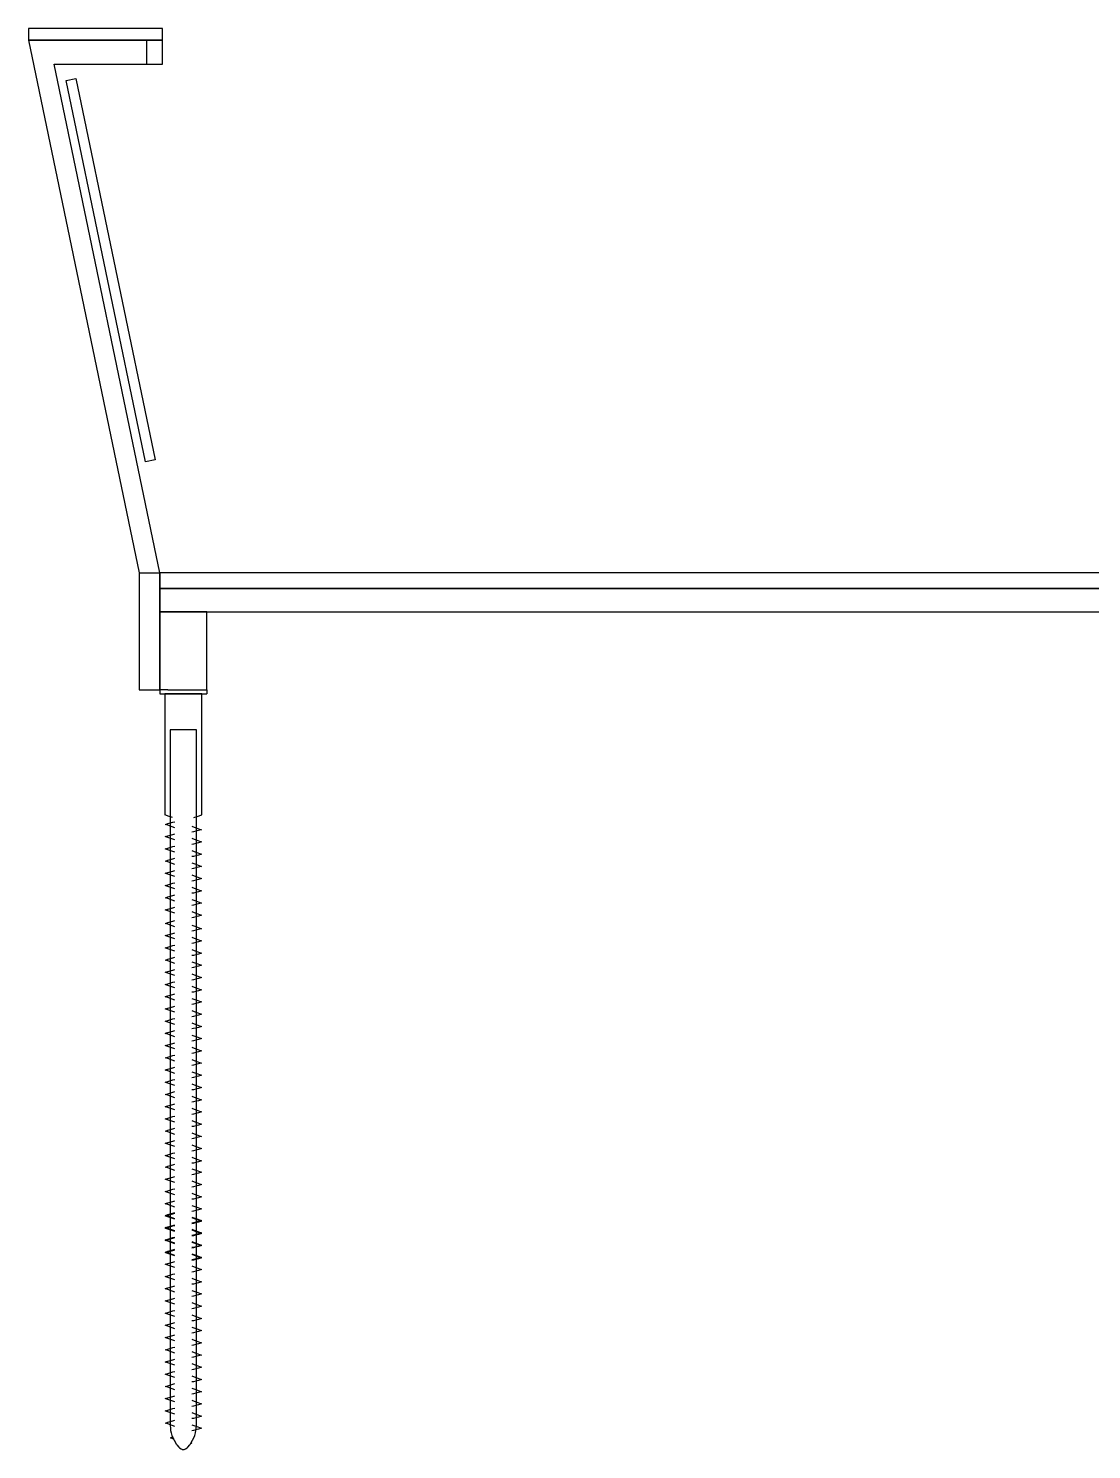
# Model space of a CAD drawing. Extents: x -195.6 to -173.8, y -15 to -11.3.
# Drawn here: x -195.623 to -192.896, y -14.943 to -11.3 of the extents above; entities that cross this region are included whole.
import ezdxf

# ---------------------------------------------------------------- set-up
doc = ezdxf.new("R2010")
doc.units = 0
doc.layers.add('SECTIONCUTEDGES', color=7, linetype='CONTINUOUS')

msp = doc.modelspace()

# ---------------------------------------------------------------- linework, layer by layer
at = {"layer": 'SECTIONCUTEDGES'}
for p, q in [((-195.2786, -11.3004), (-195.6227, -11.3004)), ((-195.6227, -11.3004), (-195.6227, -11.3304)), ((-195.2786, -11.3304), (-195.2786, -11.3004)), ((-195.6227, -11.3304), (-195.3387, -12.6961)), ((-195.3186, -11.3304), (-195.6227, -11.3304)), ((-195.6227, -11.3304), (-195.3387, -12.6961)), ((-195.3186, -11.3304), (-195.6227, -11.3304)), ((-195.6227, -11.3304), (-195.2786, -11.3304)), ((-195.2786, -11.3304), (-195.3186, -11.3304)), ((-195.3186, -11.3919), (-195.3186, -11.3304)), ((-195.2786, -11.3304), (-195.3186, -11.3304)), ((-195.3186, -11.3919), (-195.3186, -11.3304)), ((-195.2786, -11.3919), (-195.2786, -11.3304)), ((-195.2786, -11.3919), (-195.2786, -11.3304)), ((-195.2856, -12.6961), (-195.5569, -11.3919)), ((-195.5569, -11.3919), (-195.3186, -11.3919)), ((-195.2856, -12.6961), (-195.5569, -11.3919)), ((-195.5569, -11.3919), (-195.3186, -11.3919)), ((-195.3186, -11.3919), (-195.2786, -11.3919)), ((-195.3186, -11.3919), (-195.2786, -11.3919)), ((-195.5255, -11.4339), (-195.501, -11.4288)), ((-195.3223, -12.4111), (-195.5255, -11.4339)), ((-195.501, -11.4288), (-195.2978, -12.406)), ((-195.2978, -12.406), (-195.3223, -12.4111)), ((-195.3387, -12.6961), (-195.2856, -12.6961)), ((-195.3387, -12.6961), (-195.3387, -12.9961)), ((-195.3387, -12.6961), (-195.2856, -12.6961)), ((-195.2856, -12.9961), (-195.2856, -12.6961)), ((-195.2854, -12.6961), (-195.2854, -12.7361)), ((-174.0453, -12.6961), (-195.2854, -12.6961)), ((-195.2854, -12.7361), (-195.2854, -12.7961)), ((-174.0454, -12.7361), (-195.2854, -12.7361)), ((-195.2854, -12.7361), (-174.0453, -12.7361)), ((-195.2854, -12.7961), (-174.0454, -12.7961)), ((-195.2854, -12.7961), (-195.2854, -12.9961)), ((-195.1654, -12.7961), (-195.2854, -12.7961)), ((-195.1654, -12.9961), (-195.1654, -12.7961)), ((-195.3387, -12.9961), (-195.2856, -12.9961)), ((-195.2754, -12.9961), (-195.2854, -12.9961)), ((-195.2854, -12.9961), (-195.2854, -13.0061)), ((-195.2654, -12.9961), (-195.2754, -12.9961)), ((-195.2654, -12.9961), (-195.1854, -12.9961)), ((-195.1854, -12.9961), (-195.1654, -12.9961)), ((-195.1654, -12.9961), (-195.1654, -13.0061)), ((-195.2854, -13.0061), (-195.1654, -13.0061)), ((-195.2727, -13.0061), (-195.2727, -13.3162)), ((-195.2254, -13.0061), (-195.2727, -13.0061)), ((-195.1782, -13.0061), (-195.2254, -13.0061)), ((-195.1782, -13.3162), (-195.1782, -13.0061)), ((-195.2589, -13.0986), (-195.2589, -14.8816)), ((-195.1919, -13.0986), (-195.2589, -13.0986)), ((-195.1919, -14.8816), (-195.1919, -13.0986)), ((-195.2612, -13.3204), (-195.2727, -13.3162)), ((-195.2527, -13.3234), (-195.2612, -13.3204)), ((-195.1981, -13.3234), (-195.1896, -13.3204)), ((-195.1896, -13.3204), (-195.1782, -13.3162)), ((-195.2716, -13.3409), (-195.2686, -13.3399)), ((-195.2652, -13.3431), (-195.2716, -13.3409)), ((-195.2686, -13.3399), (-195.2652, -13.3389)), ((-195.2652, -13.3389), (-195.2526, -13.3352)), ((-195.2469, -13.3494), (-195.2652, -13.3431)), ((-195.2652, -13.3702), (-195.2526, -13.3665)), ((-195.2526, -13.3352), (-195.2469, -13.3338)), ((-195.2526, -13.3665), (-195.2469, -13.3651)), ((-195.2035, -13.3451), (-195.1931, -13.3492)), ((-195.1996, -13.3602), (-195.2035, -13.3608)), ((-195.1931, -13.3585), (-195.1996, -13.3602)), ((-195.1931, -13.3492), (-195.1789, -13.3544)), ((-195.1864, -13.3568), (-195.1931, -13.3585)), ((-195.1789, -13.3544), (-195.1864, -13.3568)), ((-195.2716, -13.3722), (-195.2686, -13.3712)), ((-195.2652, -13.3744), (-195.2716, -13.3722)), ((-195.2716, -13.4035), (-195.2686, -13.4025)), ((-195.2652, -13.4057), (-195.2716, -13.4035)), ((-195.2686, -13.3712), (-195.2652, -13.3702)), ((-195.2686, -13.4025), (-195.2652, -13.4015)), ((-195.2469, -13.3807), (-195.2652, -13.3744)), ((-195.2652, -13.4015), (-195.2526, -13.3978)), ((-195.2469, -13.4121), (-195.2652, -13.4057)), ((-195.2526, -13.3978), (-195.2469, -13.3964)), ((-195.2035, -13.3764), (-195.1931, -13.3805)), ((-195.1996, -13.3915), (-195.2035, -13.3921)), ((-195.1931, -13.3898), (-195.1996, -13.3915)), ((-195.1931, -13.3805), (-195.1789, -13.3857)), ((-195.1864, -13.3881), (-195.1931, -13.3898)), ((-195.1789, -13.3857), (-195.1864, -13.3881)), ((-195.2716, -13.4348), (-195.2686, -13.4338)), ((-195.2652, -13.4371), (-195.2716, -13.4348)), ((-195.2686, -13.4338), (-195.2652, -13.4329)), ((-195.2652, -13.4329), (-195.2526, -13.4291)), ((-195.2469, -13.4434), (-195.2652, -13.4371)), ((-195.2526, -13.4291), (-195.2469, -13.4277)), ((-195.2035, -13.4078), (-195.1931, -13.4118)), ((-195.1996, -13.4228), (-195.2035, -13.4234)), ((-195.2035, -13.4391), (-195.1931, -13.4431)), ((-195.1931, -13.4211), (-195.1996, -13.4228)), ((-195.1931, -13.4118), (-195.1789, -13.417)), ((-195.1864, -13.4194), (-195.1931, -13.4211)), ((-195.1789, -13.417), (-195.1864, -13.4194)), ((-195.2716, -13.4661), (-195.2686, -13.4651)), ((-195.2652, -13.4684), (-195.2716, -13.4661)), ((-195.2686, -13.4651), (-195.2652, -13.4642)), ((-195.2652, -13.4642), (-195.2526, -13.4604)), ((-195.2469, -13.4747), (-195.2652, -13.4684)), ((-195.2526, -13.4604), (-195.2469, -13.459)), ((-195.1996, -13.4541), (-195.2035, -13.4547)), ((-195.2035, -13.4704), (-195.1931, -13.4744)), ((-195.1931, -13.4525), (-195.1996, -13.4541)), ((-195.1931, -13.4431), (-195.1789, -13.4483)), ((-195.1864, -13.4507), (-195.1931, -13.4525)), ((-195.1931, -13.4744), (-195.1789, -13.4796)), ((-195.1789, -13.4483), (-195.1864, -13.4507)), ((-195.2716, -13.4974), (-195.2686, -13.4964)), ((-195.2652, -13.4997), (-195.2716, -13.4974)), ((-195.2686, -13.4964), (-195.2652, -13.4955)), ((-195.2652, -13.4955), (-195.2526, -13.4918)), ((-195.2469, -13.506), (-195.2652, -13.4997)), ((-195.2526, -13.4918), (-195.2469, -13.4903)), ((-195.1996, -13.4855), (-195.2035, -13.486)), ((-195.2035, -13.5017), (-195.1931, -13.5057)), ((-195.1931, -13.4838), (-195.1996, -13.4855)), ((-195.1931, -13.5151), (-195.1996, -13.5168)), ((-195.1864, -13.4821), (-195.1931, -13.4838)), ((-195.1931, -13.5057), (-195.1789, -13.5109)), ((-195.1864, -13.5134), (-195.1931, -13.5151)), ((-195.1789, -13.4796), (-195.1864, -13.4821)), ((-195.1789, -13.5109), (-195.1864, -13.5134)), ((-195.2716, -13.5288), (-195.2686, -13.5278)), ((-195.2652, -13.531), (-195.2716, -13.5288)), ((-195.2686, -13.5278), (-195.2652, -13.5268)), ((-195.2652, -13.5268), (-195.2526, -13.5231)), ((-195.2469, -13.5373), (-195.2652, -13.531)), ((-195.2526, -13.5231), (-195.2469, -13.5217)), ((-195.1996, -13.5168), (-195.2035, -13.5174)), ((-195.2035, -13.533), (-195.1931, -13.5371)), ((-195.1996, -13.5481), (-195.2035, -13.5487)), ((-195.1931, -13.5464), (-195.1996, -13.5481)), ((-195.1931, -13.5371), (-195.1789, -13.5423)), ((-195.1864, -13.5447), (-195.1931, -13.5464)), ((-195.1789, -13.5423), (-195.1864, -13.5447)), ((-195.2716, -13.5601), (-195.2686, -13.5591)), ((-195.2652, -13.5623), (-195.2716, -13.5601)), ((-195.2686, -13.5591), (-195.2652, -13.5581)), ((-195.2652, -13.5581), (-195.2526, -13.5544)), ((-195.2469, -13.5686), (-195.2652, -13.5623)), ((-195.2526, -13.5544), (-195.2469, -13.553)), ((-195.2526, -13.5889), (-195.2469, -13.5875)), ((-195.2035, -13.5643), (-195.1931, -13.5684)), ((-195.1996, -13.5794), (-195.2035, -13.58)), ((-195.1931, -13.5777), (-195.1996, -13.5794)), ((-195.1931, -13.5684), (-195.1789, -13.5736)), ((-195.1864, -13.576), (-195.1931, -13.5777)), ((-195.1789, -13.5736), (-195.1864, -13.576)), ((-195.2716, -13.5946), (-195.2686, -13.5936)), ((-195.2652, -13.5969), (-195.2716, -13.5946)), ((-195.2686, -13.5936), (-195.2652, -13.5927)), ((-195.2686, -13.6249), (-195.2652, -13.624)), ((-195.2652, -13.5927), (-195.2526, -13.5889)), ((-195.2469, -13.6032), (-195.2652, -13.5969)), ((-195.2652, -13.624), (-195.2526, -13.6202)), ((-195.2526, -13.6202), (-195.2469, -13.6188)), ((-195.2035, -13.5989), (-195.1931, -13.6029)), ((-195.1996, -13.6139), (-195.2035, -13.6145)), ((-195.1931, -13.6123), (-195.1996, -13.6139)), ((-195.1931, -13.6029), (-195.1789, -13.6081)), ((-195.1864, -13.6105), (-195.1931, -13.6123)), ((-195.1789, -13.6081), (-195.1864, -13.6105)), ((-195.2716, -13.6259), (-195.2686, -13.6249)), ((-195.2652, -13.6282), (-195.2716, -13.6259)), ((-195.2716, -13.6572), (-195.2686, -13.6562)), ((-195.2652, -13.6595), (-195.2716, -13.6572)), ((-195.2686, -13.6562), (-195.2652, -13.6553)), ((-195.2469, -13.6345), (-195.2652, -13.6282)), ((-195.2652, -13.6553), (-195.2526, -13.6516)), ((-195.2469, -13.6658), (-195.2652, -13.6595)), ((-195.2526, -13.6516), (-195.2469, -13.6501)), ((-195.2035, -13.6302), (-195.1931, -13.6342)), ((-195.1996, -13.6453), (-195.2035, -13.6458)), ((-195.1931, -13.6436), (-195.1996, -13.6453)), ((-195.1931, -13.6342), (-195.1789, -13.6394)), ((-195.1864, -13.6419), (-195.1931, -13.6436)), ((-195.1789, -13.6394), (-195.1864, -13.6419)), ((-195.2716, -13.6885), (-195.2686, -13.6876)), ((-195.2652, -13.6908), (-195.2716, -13.6885)), ((-195.2686, -13.6876), (-195.2652, -13.6866)), ((-195.2652, -13.6866), (-195.2526, -13.6829)), ((-195.2469, -13.6971), (-195.2652, -13.6908)), ((-195.2526, -13.6829), (-195.2469, -13.6815)), ((-195.2035, -13.6615), (-195.1931, -13.6655)), ((-195.1996, -13.6766), (-195.2035, -13.6772)), ((-195.2035, -13.6928), (-195.1931, -13.6969)), ((-195.1931, -13.6749), (-195.1996, -13.6766)), ((-195.1931, -13.6655), (-195.1789, -13.6707)), ((-195.1864, -13.6732), (-195.1931, -13.6749)), ((-195.1931, -13.6969), (-195.1789, -13.702)), ((-195.1789, -13.6707), (-195.1864, -13.6732)), ((-195.2716, -13.7199), (-195.2686, -13.7189)), ((-195.2716, -13.7199), (-195.2686, -13.7189)), ((-195.2652, -13.7221), (-195.2716, -13.7199)), ((-195.2652, -13.7221), (-195.2716, -13.7199)), ((-195.2686, -13.7189), (-195.2652, -13.7179)), ((-195.2686, -13.7189), (-195.2652, -13.7179)), ((-195.2652, -13.7179), (-195.2526, -13.7142)), ((-195.2652, -13.7179), (-195.2526, -13.7142)), ((-195.2469, -13.7284), (-195.2652, -13.7221)), ((-195.2469, -13.7284), (-195.2652, -13.7221)), ((-195.2526, -13.7142), (-195.2469, -13.7128)), ((-195.2526, -13.7142), (-195.2469, -13.7128)), ((-195.1996, -13.7079), (-195.2035, -13.7085)), ((-195.2035, -13.7241), (-195.1931, -13.7282)), ((-195.2035, -13.7241), (-195.1931, -13.7282)), ((-195.1931, -13.7062), (-195.1996, -13.7079)), ((-195.1864, -13.7045), (-195.1931, -13.7062)), ((-195.1931, -13.7282), (-195.1789, -13.7334)), ((-195.1931, -13.7282), (-195.1789, -13.7334)), ((-195.1789, -13.702), (-195.1864, -13.7045)), ((-195.1789, -13.7334), (-195.1864, -13.7358)), ((-195.1789, -13.7334), (-195.1864, -13.7358)), ((-195.2716, -13.7512), (-195.2686, -13.7502)), ((-195.2716, -13.7512), (-195.2686, -13.7502)), ((-195.2652, -13.7534), (-195.2716, -13.7512)), ((-195.2652, -13.7534), (-195.2716, -13.7512)), ((-195.2686, -13.7502), (-195.2652, -13.7492)), ((-195.2686, -13.7502), (-195.2652, -13.7492)), ((-195.2652, -13.7492), (-195.2526, -13.7455)), ((-195.2652, -13.7492), (-195.2526, -13.7455)), ((-195.2469, -13.7597), (-195.2652, -13.7534)), ((-195.2469, -13.7597), (-195.2652, -13.7534)), ((-195.2526, -13.7455), (-195.2469, -13.7441)), ((-195.2526, -13.7455), (-195.2469, -13.7441)), ((-195.1996, -13.7392), (-195.2035, -13.7398)), ((-195.1996, -13.7392), (-195.2035, -13.7398)), ((-195.2035, -13.7554), (-195.1931, -13.7595)), ((-195.2035, -13.7554), (-195.1931, -13.7595)), ((-195.1996, -13.7705), (-195.2035, -13.7711)), ((-195.1996, -13.7705), (-195.2035, -13.7711)), ((-195.1931, -13.7375), (-195.1996, -13.7392)), ((-195.1931, -13.7375), (-195.1996, -13.7392)), ((-195.1931, -13.7688), (-195.1996, -13.7705)), ((-195.1931, -13.7688), (-195.1996, -13.7705)), ((-195.1864, -13.7358), (-195.1931, -13.7375)), ((-195.1864, -13.7358), (-195.1931, -13.7375)), ((-195.1931, -13.7595), (-195.1789, -13.7647)), ((-195.1931, -13.7595), (-195.1789, -13.7647)), ((-195.1864, -13.7671), (-195.1931, -13.7688)), ((-195.1864, -13.7671), (-195.1931, -13.7688)), ((-195.1789, -13.7647), (-195.1864, -13.7671)), ((-195.1789, -13.7647), (-195.1864, -13.7671)), ((-195.2716, -13.7825), (-195.2686, -13.7815)), ((-195.2716, -13.7825), (-195.2686, -13.7815)), ((-195.2652, -13.7847), (-195.2716, -13.7825)), ((-195.2652, -13.7847), (-195.2716, -13.7825)), ((-195.2686, -13.7815), (-195.2652, -13.7805)), ((-195.2686, -13.7815), (-195.2652, -13.7805)), ((-195.2652, -13.7805), (-195.2526, -13.7768)), ((-195.2652, -13.7805), (-195.2526, -13.7768)), ((-195.2469, -13.7911), (-195.2652, -13.7847)), ((-195.2469, -13.7911), (-195.2652, -13.7847)), ((-195.2526, -13.7768), (-195.2469, -13.7754)), ((-195.2526, -13.7768), (-195.2469, -13.7754)), ((-195.2526, -13.8081), (-195.2469, -13.8067)), ((-195.2526, -13.8081), (-195.2469, -13.8067)), ((-195.2035, -13.7868), (-195.1931, -13.7908)), ((-195.2035, -13.7868), (-195.1931, -13.7908)), ((-195.1996, -13.8018), (-195.2035, -13.8024)), ((-195.1996, -13.8018), (-195.2035, -13.8024)), ((-195.1931, -13.8001), (-195.1996, -13.8018)), ((-195.1931, -13.8001), (-195.1996, -13.8018)), ((-195.1931, -13.7908), (-195.1789, -13.796)), ((-195.1931, -13.7908), (-195.1789, -13.796)), ((-195.1864, -13.7984), (-195.1931, -13.8001)), ((-195.1864, -13.7984), (-195.1931, -13.8001)), ((-195.1789, -13.796), (-195.1864, -13.7984)), ((-195.1789, -13.796), (-195.1864, -13.7984)), ((-195.2716, -13.8138), (-195.2686, -13.8128)), ((-195.2716, -13.8138), (-195.2686, -13.8128)), ((-195.2652, -13.816), (-195.2716, -13.8138)), ((-195.2652, -13.816), (-195.2716, -13.8138)), ((-195.2686, -13.8128), (-195.2652, -13.8119)), ((-195.2686, -13.8128), (-195.2652, -13.8119)), ((-195.2686, -13.8441), (-195.2652, -13.8432)), ((-195.2652, -13.8119), (-195.2526, -13.8081)), ((-195.2652, -13.8119), (-195.2526, -13.8081)), ((-195.2469, -13.8224), (-195.2652, -13.816)), ((-195.2469, -13.8224), (-195.2652, -13.816)), ((-195.2652, -13.8432), (-195.2526, -13.8394)), ((-195.2526, -13.8394), (-195.2469, -13.838)), ((-195.2035, -13.8181), (-195.1931, -13.8221)), ((-195.2035, -13.8181), (-195.1931, -13.8221)), ((-195.1996, -13.8331), (-195.2035, -13.8337)), ((-195.1996, -13.8331), (-195.2035, -13.8337)), ((-195.1931, -13.8314), (-195.1996, -13.8331)), ((-195.1931, -13.8314), (-195.1996, -13.8331)), ((-195.1931, -13.8221), (-195.1789, -13.8273)), ((-195.1931, -13.8221), (-195.1789, -13.8273)), ((-195.1864, -13.8297), (-195.1931, -13.8314)), ((-195.1864, -13.8297), (-195.1931, -13.8314)), ((-195.1789, -13.8273), (-195.1864, -13.8297)), ((-195.1789, -13.8273), (-195.1864, -13.8297)), ((-195.2716, -13.8451), (-195.2686, -13.8441)), ((-195.2652, -13.8474), (-195.2716, -13.8451)), ((-195.2716, -13.8764), (-195.2686, -13.8754)), ((-195.2652, -13.8787), (-195.2716, -13.8764)), ((-195.2686, -13.8754), (-195.2652, -13.8745)), ((-195.2469, -13.8537), (-195.2652, -13.8474)), ((-195.2652, -13.8745), (-195.2526, -13.8707)), ((-195.2469, -13.885), (-195.2652, -13.8787)), ((-195.2526, -13.8707), (-195.2469, -13.8693)), ((-195.2035, -13.8494), (-195.1931, -13.8534)), ((-195.1996, -13.8644), (-195.2035, -13.865)), ((-195.1931, -13.8628), (-195.1996, -13.8644)), ((-195.1931, -13.8534), (-195.1789, -13.8586)), ((-195.1864, -13.8611), (-195.1931, -13.8628)), ((-195.1789, -13.8586), (-195.1864, -13.8611)), ((-195.2716, -13.9077), (-195.2686, -13.9067)), ((-195.2652, -13.91), (-195.2716, -13.9077)), ((-195.2686, -13.9067), (-195.2652, -13.9058)), ((-195.2652, -13.9058), (-195.2526, -13.9021)), ((-195.2469, -13.9163), (-195.2652, -13.91)), ((-195.2526, -13.9021), (-195.2469, -13.9006)), ((-195.2035, -13.8807), (-195.1931, -13.8847)), ((-195.1996, -13.8958), (-195.2035, -13.8964)), ((-195.2035, -13.912), (-195.1931, -13.9161)), ((-195.1931, -13.8941), (-195.1996, -13.8958)), ((-195.1931, -13.8847), (-195.1789, -13.8899)), ((-195.1864, -13.8924), (-195.1931, -13.8941)), ((-195.1931, -13.9161), (-195.1789, -13.9212)), ((-195.1789, -13.8899), (-195.1864, -13.8924)), ((-195.2716, -13.9391), (-195.2686, -13.9381)), ((-195.2652, -13.9413), (-195.2716, -13.9391)), ((-195.2686, -13.9381), (-195.2652, -13.9371)), ((-195.2652, -13.9371), (-195.2526, -13.9334)), ((-195.2469, -13.9476), (-195.2652, -13.9413)), ((-195.2526, -13.9334), (-195.2469, -13.932)), ((-195.1996, -13.9271), (-195.2035, -13.9277)), ((-195.2035, -13.9433), (-195.1931, -13.9474)), ((-195.1931, -13.9254), (-195.1996, -13.9271)), ((-195.1864, -13.9237), (-195.1931, -13.9254)), ((-195.1931, -13.9474), (-195.1789, -13.9526)), ((-195.1789, -13.9212), (-195.1864, -13.9237)), ((-195.1789, -13.9526), (-195.1864, -13.955)), ((-195.2716, -13.9704), (-195.2686, -13.9694)), ((-195.2652, -13.9727), (-195.2716, -13.9704)), ((-195.2686, -13.9694), (-195.2652, -13.9685)), ((-195.2652, -13.9685), (-195.2526, -13.9647)), ((-195.2469, -13.979), (-195.2652, -13.9727)), ((-195.2526, -13.9647), (-195.2469, -13.9633)), ((-195.1996, -13.9584), (-195.2035, -13.959)), ((-195.2035, -13.9747), (-195.1931, -13.9787)), ((-195.1931, -13.9567), (-195.1996, -13.9584)), ((-195.1931, -13.9881), (-195.1996, -13.9897)), ((-195.1864, -13.955), (-195.1931, -13.9567)), ((-195.1931, -13.9787), (-195.1789, -13.9839)), ((-195.1864, -13.9864), (-195.1931, -13.9881)), ((-195.1789, -13.9839), (-195.1864, -13.9864)), ((-195.2716, -14.0017), (-195.2686, -14.0007)), ((-195.2652, -14.004), (-195.2716, -14.0017)), ((-195.2686, -14.0007), (-195.2652, -13.9998)), ((-195.2652, -13.9998), (-195.2526, -13.996)), ((-195.2469, -14.0103), (-195.2652, -14.004)), ((-195.2526, -13.996), (-195.2469, -13.9946)), ((-195.1996, -13.9897), (-195.2035, -13.9903)), ((-195.2035, -14.006), (-195.1931, -14.01)), ((-195.1996, -14.0211), (-195.2035, -14.0216)), ((-195.1931, -14.0194), (-195.1996, -14.0211)), ((-195.1931, -14.01), (-195.1789, -14.0152)), ((-195.1864, -14.0177), (-195.1931, -14.0194)), ((-195.1789, -14.0152), (-195.1864, -14.0177)), ((-195.2716, -14.033), (-195.2686, -14.032)), ((-195.2652, -14.0353), (-195.2716, -14.033)), ((-195.2686, -14.032), (-195.2652, -14.0311)), ((-195.2652, -14.0311), (-195.2526, -14.0274)), ((-195.2469, -14.0416), (-195.2652, -14.0353)), ((-195.2652, -14.0624), (-195.2526, -14.0587)), ((-195.2526, -14.0274), (-195.2469, -14.0259)), ((-195.2526, -14.0587), (-195.2469, -14.0573)), ((-195.2035, -14.0373), (-195.1931, -14.0414)), ((-195.1996, -14.0524), (-195.2035, -14.053)), ((-195.1931, -14.0507), (-195.1996, -14.0524)), ((-195.1931, -14.0414), (-195.1789, -14.0465)), ((-195.1864, -14.049), (-195.1931, -14.0507)), ((-195.1789, -14.0465), (-195.1864, -14.049)), ((-195.2716, -14.0644), (-195.2686, -14.0634)), ((-195.2652, -14.0666), (-195.2716, -14.0644)), ((-195.2716, -14.0957), (-195.2686, -14.0947)), ((-195.2652, -14.0979), (-195.2716, -14.0957)), ((-195.2686, -14.0634), (-195.2652, -14.0624)), ((-195.2686, -14.0947), (-195.2652, -14.0937)), ((-195.2469, -14.0729), (-195.2652, -14.0666)), ((-195.2652, -14.0937), (-195.2526, -14.09)), ((-195.2469, -14.1042), (-195.2652, -14.0979)), ((-195.2526, -14.09), (-195.2469, -14.0886)), ((-195.2035, -14.0686), (-195.1931, -14.0727)), ((-195.1996, -14.0837), (-195.2035, -14.0843)), ((-195.1931, -14.082), (-195.1996, -14.0837)), ((-195.1931, -14.0727), (-195.1789, -14.0779)), ((-195.1864, -14.0803), (-195.1931, -14.082)), ((-195.1789, -14.0779), (-195.1864, -14.0803)), ((-195.2716, -14.127), (-195.2686, -14.126)), ((-195.2652, -14.1292), (-195.2716, -14.127)), ((-195.2686, -14.126), (-195.2652, -14.125)), ((-195.2652, -14.125), (-195.2526, -14.1213)), ((-195.2469, -14.1355), (-195.2652, -14.1292)), ((-195.2526, -14.1213), (-195.2469, -14.1199)), ((-195.2035, -14.0999), (-195.1931, -14.104)), ((-195.1996, -14.115), (-195.2035, -14.1156)), ((-195.2035, -14.1312), (-195.1931, -14.1353)), ((-195.1931, -14.1133), (-195.1996, -14.115)), ((-195.1931, -14.104), (-195.1789, -14.1092)), ((-195.1864, -14.1116), (-195.1931, -14.1133)), ((-195.1789, -14.1092), (-195.1864, -14.1116)), ((-195.2716, -14.1583), (-195.2686, -14.1573)), ((-195.2652, -14.1605), (-195.2716, -14.1583)), ((-195.2686, -14.1573), (-195.2652, -14.1563)), ((-195.2652, -14.1563), (-195.2526, -14.1526)), ((-195.2469, -14.1669), (-195.2652, -14.1605)), ((-195.2526, -14.1526), (-195.2469, -14.1512)), ((-195.1996, -14.1463), (-195.2035, -14.1469)), ((-195.2035, -14.1626), (-195.1931, -14.1666)), ((-195.1931, -14.1446), (-195.1996, -14.1463)), ((-195.1931, -14.1353), (-195.1789, -14.1405)), ((-195.1864, -14.1429), (-195.1931, -14.1446)), ((-195.1931, -14.1666), (-195.1789, -14.1718)), ((-195.1789, -14.1405), (-195.1864, -14.1429)), ((-195.2716, -14.1896), (-195.2686, -14.1886)), ((-195.2652, -14.1919), (-195.2716, -14.1896)), ((-195.2686, -14.1886), (-195.2652, -14.1877)), ((-195.2652, -14.1877), (-195.2526, -14.1839)), ((-195.2469, -14.1982), (-195.2652, -14.1919)), ((-195.2526, -14.1839), (-195.2469, -14.1825)), ((-195.1996, -14.1776), (-195.2035, -14.1782)), ((-195.2035, -14.1939), (-195.1931, -14.1979)), ((-195.1931, -14.1759), (-195.1996, -14.1776)), ((-195.1931, -14.2073), (-195.1996, -14.2089)), ((-195.1864, -14.1742), (-195.1931, -14.1759)), ((-195.1931, -14.1979), (-195.1789, -14.2031)), ((-195.1864, -14.2055), (-195.1931, -14.2073)), ((-195.1789, -14.1718), (-195.1864, -14.1742)), ((-195.1789, -14.2031), (-195.1864, -14.2055)), ((-195.2716, -14.2192), (-195.2686, -14.2182)), ((-195.2652, -14.2214), (-195.2716, -14.2192)), ((-195.2686, -14.2182), (-195.2652, -14.2172)), ((-195.2652, -14.2172), (-195.2526, -14.2135)), ((-195.2469, -14.2277), (-195.2652, -14.2214)), ((-195.2526, -14.2135), (-195.2469, -14.2121)), ((-195.2526, -14.2448), (-195.2469, -14.2434)), ((-195.1996, -14.2089), (-195.2035, -14.2095)), ((-195.2035, -14.2235), (-195.1931, -14.2275)), ((-195.1996, -14.2385), (-195.2035, -14.2391)), ((-195.1931, -14.2368), (-195.1996, -14.2385)), ((-195.1931, -14.2275), (-195.1789, -14.2327)), ((-195.1864, -14.2351), (-195.1931, -14.2368)), ((-195.1789, -14.2327), (-195.1864, -14.2351)), ((-195.2716, -14.2505), (-195.2686, -14.2495)), ((-195.2652, -14.2527), (-195.2716, -14.2505)), ((-195.2686, -14.2495), (-195.2652, -14.2486)), ((-195.2686, -14.2808), (-195.2652, -14.2799)), ((-195.2652, -14.2486), (-195.2526, -14.2448)), ((-195.2469, -14.2591), (-195.2652, -14.2527)), ((-195.2652, -14.2799), (-195.2526, -14.2761)), ((-195.2526, -14.2761), (-195.2469, -14.2747)), ((-195.2035, -14.2548), (-195.1931, -14.2588)), ((-195.1996, -14.2698), (-195.2035, -14.2704)), ((-195.1931, -14.2681), (-195.1996, -14.2698)), ((-195.1931, -14.2588), (-195.1789, -14.264)), ((-195.1864, -14.2664), (-195.1931, -14.2681)), ((-195.1789, -14.264), (-195.1864, -14.2664)), ((-195.2716, -14.2818), (-195.2686, -14.2808)), ((-195.2652, -14.2841), (-195.2716, -14.2818)), ((-195.2716, -14.3131), (-195.2686, -14.3121)), ((-195.2652, -14.3154), (-195.2716, -14.3131)), ((-195.2686, -14.3121), (-195.2652, -14.3112)), ((-195.2469, -14.2904), (-195.2652, -14.2841)), ((-195.2652, -14.3112), (-195.2526, -14.3074)), ((-195.2469, -14.3217), (-195.2652, -14.3154)), ((-195.2526, -14.3074), (-195.2469, -14.306)), ((-195.2035, -14.2861), (-195.1931, -14.2901)), ((-195.1996, -14.3011), (-195.2035, -14.3017)), ((-195.1931, -14.2995), (-195.1996, -14.3011)), ((-195.1931, -14.2901), (-195.1789, -14.2953)), ((-195.1864, -14.2978), (-195.1931, -14.2995)), ((-195.1789, -14.2953), (-195.1864, -14.2978)), ((-195.2716, -14.3431), (-195.2686, -14.3421)), ((-195.2652, -14.3454), (-195.2716, -14.3431)), ((-195.2716, -14.3444), (-195.2686, -14.3434)), ((-195.2652, -14.3467), (-195.2716, -14.3444)), ((-195.2686, -14.3421), (-195.2652, -14.3412)), ((-195.2686, -14.3434), (-195.2652, -14.3425)), ((-195.2652, -14.3412), (-195.2526, -14.3374)), ((-195.2652, -14.3425), (-195.2526, -14.3388)), ((-195.2469, -14.3517), (-195.2652, -14.3454)), ((-195.2469, -14.353), (-195.2652, -14.3467)), ((-195.2526, -14.3374), (-195.2469, -14.336)), ((-195.2526, -14.3388), (-195.2469, -14.3373)), ((-195.2035, -14.3174), (-195.1931, -14.3214)), ((-195.1996, -14.3325), (-195.2035, -14.333)), ((-195.2035, -14.3474), (-195.1931, -14.3514)), ((-195.2035, -14.3487), (-195.1931, -14.3528)), ((-195.1931, -14.3308), (-195.1996, -14.3325)), ((-195.1931, -14.3214), (-195.1789, -14.3266)), ((-195.1864, -14.3291), (-195.1931, -14.3308)), ((-195.1931, -14.3514), (-195.1789, -14.3566)), ((-195.1931, -14.3528), (-195.1789, -14.3579)), ((-195.1789, -14.3266), (-195.1864, -14.3291)), ((-195.2716, -14.3744), (-195.2686, -14.3734)), ((-195.2652, -14.3767), (-195.2716, -14.3744)), ((-195.2716, -14.3758), (-195.2686, -14.3748)), ((-195.2652, -14.378), (-195.2716, -14.3758)), ((-195.2686, -14.3734), (-195.2652, -14.3725)), ((-195.2686, -14.3748), (-195.2652, -14.3738)), ((-195.2652, -14.3725), (-195.2526, -14.3688)), ((-195.2652, -14.3738), (-195.2526, -14.3701)), ((-195.2469, -14.383), (-195.2652, -14.3767)), ((-195.2469, -14.3843), (-195.2652, -14.378)), ((-195.2526, -14.3688), (-195.2469, -14.3673)), ((-195.2526, -14.3701), (-195.2469, -14.3687)), ((-195.1996, -14.3625), (-195.2035, -14.363)), ((-195.1996, -14.3638), (-195.2035, -14.3644)), ((-195.2035, -14.3787), (-195.1931, -14.3827)), ((-195.2035, -14.38), (-195.1931, -14.3841)), ((-195.1931, -14.3608), (-195.1996, -14.3625)), ((-195.1931, -14.3621), (-195.1996, -14.3638)), ((-195.1864, -14.3591), (-195.1931, -14.3608)), ((-195.1864, -14.3604), (-195.1931, -14.3621)), ((-195.1931, -14.3827), (-195.1789, -14.3879)), ((-195.1931, -14.3841), (-195.1789, -14.3893)), ((-195.1789, -14.3566), (-195.1864, -14.3591)), ((-195.1789, -14.3579), (-195.1864, -14.3604)), ((-195.1789, -14.3879), (-195.1864, -14.3904)), ((-195.1789, -14.3893), (-195.1864, -14.3917)), ((-195.2716, -14.4057), (-195.2686, -14.4048)), ((-195.2652, -14.408), (-195.2716, -14.4057)), ((-195.2716, -14.4071), (-195.2686, -14.4061)), ((-195.2652, -14.4093), (-195.2716, -14.4071)), ((-195.2686, -14.4048), (-195.2652, -14.4038)), ((-195.2686, -14.4061), (-195.2652, -14.4051)), ((-195.2652, -14.4038), (-195.2526, -14.4001)), ((-195.2652, -14.4051), (-195.2526, -14.4014)), ((-195.2469, -14.4143), (-195.2652, -14.408)), ((-195.2469, -14.4156), (-195.2652, -14.4093)), ((-195.2526, -14.4001), (-195.2469, -14.3987)), ((-195.2526, -14.4014), (-195.2469, -14.4)), ((-195.1996, -14.3938), (-195.2035, -14.3944)), ((-195.1996, -14.3951), (-195.2035, -14.3957)), ((-195.2035, -14.41), (-195.1931, -14.4141)), ((-195.2035, -14.4113), (-195.1931, -14.4154)), ((-195.1996, -14.4251), (-195.2035, -14.4257)), ((-195.1931, -14.3921), (-195.1996, -14.3938)), ((-195.1931, -14.3934), (-195.1996, -14.3951)), ((-195.1931, -14.4234), (-195.1996, -14.4251)), ((-195.1931, -14.4247), (-195.1996, -14.4264)), ((-195.1864, -14.3904), (-195.1931, -14.3921)), ((-195.1864, -14.3917), (-195.1931, -14.3934)), ((-195.1931, -14.4141), (-195.1789, -14.4193)), ((-195.1931, -14.4154), (-195.1789, -14.4206)), ((-195.1864, -14.4217), (-195.1931, -14.4234)), ((-195.1864, -14.423), (-195.1931, -14.4247)), ((-195.1789, -14.4193), (-195.1864, -14.4217)), ((-195.1789, -14.4206), (-195.1864, -14.423)), ((-195.2716, -14.4371), (-195.2686, -14.4361)), ((-195.2652, -14.4393), (-195.2716, -14.4371)), ((-195.2716, -14.4384), (-195.2686, -14.4374)), ((-195.2652, -14.4406), (-195.2716, -14.4384)), ((-195.2686, -14.4361), (-195.2652, -14.4351)), ((-195.2686, -14.4374), (-195.2652, -14.4364)), ((-195.2652, -14.4351), (-195.2526, -14.4314)), ((-195.2652, -14.4364), (-195.2526, -14.4327)), ((-195.2469, -14.4456), (-195.2652, -14.4393)), ((-195.2469, -14.4469), (-195.2652, -14.4406)), ((-195.2652, -14.4664), (-195.2526, -14.4627)), ((-195.2526, -14.4314), (-195.2469, -14.43)), ((-195.2526, -14.4327), (-195.2469, -14.4313)), ((-195.2526, -14.4627), (-195.2469, -14.4613)), ((-195.1996, -14.4264), (-195.2035, -14.427)), ((-195.2035, -14.4413), (-195.1931, -14.4454)), ((-195.2035, -14.4426), (-195.1931, -14.4467)), ((-195.1996, -14.4564), (-195.2035, -14.457)), ((-195.1996, -14.4577), (-195.2035, -14.4583)), ((-195.1931, -14.4547), (-195.1996, -14.4564)), ((-195.1931, -14.456), (-195.1996, -14.4577)), ((-195.1931, -14.4454), (-195.1789, -14.4506)), ((-195.1931, -14.4467), (-195.1789, -14.4519)), ((-195.1864, -14.453), (-195.1931, -14.4547)), ((-195.1864, -14.4543), (-195.1931, -14.456)), ((-195.1789, -14.4506), (-195.1864, -14.453)), ((-195.1789, -14.4519), (-195.1864, -14.4543)), ((-195.2716, -14.4684), (-195.2686, -14.4674)), ((-195.2652, -14.4706), (-195.2716, -14.4684)), ((-195.2716, -14.4997), (-195.2686, -14.4987)), ((-195.2686, -14.4674), (-195.2652, -14.4664)), ((-195.2686, -14.4987), (-195.2652, -14.4977)), ((-195.2469, -14.4769), (-195.2652, -14.4706)), ((-195.2652, -14.4977), (-195.2526, -14.494)), ((-195.2526, -14.494), (-195.2469, -14.4926)), ((-195.2035, -14.4726), (-195.1931, -14.4767)), ((-195.1996, -14.4877), (-195.2035, -14.4883)), ((-195.1931, -14.486), (-195.1996, -14.4877)), ((-195.1931, -14.4767), (-195.1789, -14.4819)), ((-195.1864, -14.4843), (-195.1931, -14.486)), ((-195.1789, -14.4819), (-195.1864, -14.4843)), ((-195.2652, -14.5019), (-195.2716, -14.4997)), ((-195.2716, -14.531), (-195.2686, -14.53)), ((-195.2652, -14.5333), (-195.2716, -14.531)), ((-195.2686, -14.53), (-195.2652, -14.5291)), ((-195.2469, -14.5083), (-195.2652, -14.5019)), ((-195.2652, -14.5291), (-195.2526, -14.5253)), ((-195.2469, -14.5396), (-195.2652, -14.5333)), ((-195.2526, -14.5253), (-195.2469, -14.5239)), ((-195.2035, -14.504), (-195.1931, -14.508)), ((-195.1996, -14.519), (-195.2035, -14.5196)), ((-195.2035, -14.5353), (-195.1931, -14.5393)), ((-195.1931, -14.5173), (-195.1996, -14.519)), ((-195.1931, -14.508), (-195.1789, -14.5132)), ((-195.1864, -14.5156), (-195.1931, -14.5173)), ((-195.1789, -14.5132), (-195.1864, -14.5156)), ((-195.2716, -14.5623), (-195.2686, -14.5613)), ((-195.2652, -14.5646), (-195.2716, -14.5623)), ((-195.2686, -14.5613), (-195.2652, -14.5604)), ((-195.2652, -14.5604), (-195.2526, -14.5566)), ((-195.2469, -14.5709), (-195.2652, -14.5646)), ((-195.2526, -14.5566), (-195.2469, -14.5552)), ((-195.1996, -14.5503), (-195.2035, -14.5509)), ((-195.2035, -14.5666), (-195.1931, -14.5706)), ((-195.1931, -14.5486), (-195.1996, -14.5503)), ((-195.1931, -14.5393), (-195.1789, -14.5445)), ((-195.1864, -14.5469), (-195.1931, -14.5486)), ((-195.1931, -14.5706), (-195.1789, -14.5758)), ((-195.1789, -14.5445), (-195.1864, -14.5469)), ((-195.2716, -14.5936), (-195.2686, -14.5926)), ((-195.2652, -14.5959), (-195.2716, -14.5936)), ((-195.2686, -14.5926), (-195.2652, -14.5917)), ((-195.2652, -14.5917), (-195.2526, -14.5879)), ((-195.2469, -14.6022), (-195.2652, -14.5959)), ((-195.2526, -14.5879), (-195.2469, -14.5865)), ((-195.1996, -14.5816), (-195.2035, -14.5822)), ((-195.2035, -14.5979), (-195.1931, -14.6019)), ((-195.1931, -14.58), (-195.1996, -14.5816)), ((-195.1864, -14.5783), (-195.1931, -14.58)), ((-195.1931, -14.6019), (-195.1789, -14.6071)), ((-195.1789, -14.5758), (-195.1864, -14.5783)), ((-195.1789, -14.6071), (-195.1864, -14.6096)), ((-195.2716, -14.6249), (-195.2686, -14.624)), ((-195.2652, -14.6272), (-195.2716, -14.6249)), ((-195.2686, -14.624), (-195.2652, -14.623)), ((-195.2652, -14.623), (-195.2526, -14.6193)), ((-195.2469, -14.6335), (-195.2652, -14.6272)), ((-195.2526, -14.6193), (-195.2469, -14.6178)), ((-195.1996, -14.613), (-195.2035, -14.6136)), ((-195.2035, -14.6292), (-195.1931, -14.6333)), ((-195.1996, -14.6443), (-195.2035, -14.6449)), ((-195.1931, -14.6113), (-195.1996, -14.613)), ((-195.1931, -14.6426), (-195.1996, -14.6443)), ((-195.1864, -14.6096), (-195.1931, -14.6113)), ((-195.1931, -14.6333), (-195.1789, -14.6384)), ((-195.1864, -14.6409), (-195.1931, -14.6426)), ((-195.1789, -14.6384), (-195.1864, -14.6409)), ((-195.2716, -14.6563), (-195.2686, -14.6553)), ((-195.2652, -14.6585), (-195.2716, -14.6563)), ((-195.2686, -14.6553), (-195.2652, -14.6543)), ((-195.2652, -14.6543), (-195.2526, -14.6506)), ((-195.2469, -14.6648), (-195.2652, -14.6585)), ((-195.2526, -14.6506), (-195.2469, -14.6492)), ((-195.2526, -14.6819), (-195.2469, -14.6805)), ((-195.2035, -14.6605), (-195.1931, -14.6646)), ((-195.1996, -14.6756), (-195.2035, -14.6762)), ((-195.1931, -14.6739), (-195.1996, -14.6756)), ((-195.1931, -14.6646), (-195.1789, -14.6698)), ((-195.1864, -14.6722), (-195.1931, -14.6739)), ((-195.1789, -14.6698), (-195.1864, -14.6722)), ((-195.2716, -14.6876), (-195.2686, -14.6866)), ((-195.2652, -14.6898), (-195.2716, -14.6876)), ((-195.2686, -14.6866), (-195.2652, -14.6856)), ((-195.2686, -14.7179), (-195.2652, -14.7169)), ((-195.2652, -14.6856), (-195.2526, -14.6819)), ((-195.2469, -14.6961), (-195.2652, -14.6898)), ((-195.2652, -14.7169), (-195.2526, -14.7132)), ((-195.2526, -14.7132), (-195.2469, -14.7118)), ((-195.2035, -14.6918), (-195.1931, -14.6959)), ((-195.1996, -14.7069), (-195.2035, -14.7075)), ((-195.1931, -14.7052), (-195.1996, -14.7069)), ((-195.1931, -14.6959), (-195.1789, -14.7011)), ((-195.1864, -14.7035), (-195.1931, -14.7052)), ((-195.1789, -14.7011), (-195.1864, -14.7035)), ((-195.2716, -14.7189), (-195.2686, -14.7179)), ((-195.2652, -14.7211), (-195.2716, -14.7189)), ((-195.2716, -14.7502), (-195.2686, -14.7492)), ((-195.2652, -14.7524), (-195.2716, -14.7502)), ((-195.2686, -14.7492), (-195.2652, -14.7482)), ((-195.2469, -14.7274), (-195.2652, -14.7211)), ((-195.2652, -14.7482), (-195.2526, -14.7445)), ((-195.2469, -14.7588), (-195.2652, -14.7524)), ((-195.2526, -14.7445), (-195.2469, -14.7431)), ((-195.2035, -14.7231), (-195.1931, -14.7272)), ((-195.1996, -14.7382), (-195.2035, -14.7388)), ((-195.1931, -14.7365), (-195.1996, -14.7382)), ((-195.1931, -14.7272), (-195.1789, -14.7324)), ((-195.1864, -14.7348), (-195.1931, -14.7365)), ((-195.1789, -14.7324), (-195.1864, -14.7348)), ((-195.2716, -14.7815), (-195.2686, -14.7805)), ((-195.2652, -14.7838), (-195.2716, -14.7815)), ((-195.2686, -14.7805), (-195.2652, -14.7796)), ((-195.2652, -14.7796), (-195.2526, -14.7758)), ((-195.2469, -14.7901), (-195.2652, -14.7838)), ((-195.2526, -14.7758), (-195.2469, -14.7744)), ((-195.2035, -14.7545), (-195.1931, -14.7585)), ((-195.1996, -14.7695), (-195.2035, -14.7701)), ((-195.2035, -14.7858), (-195.1931, -14.7898)), ((-195.1931, -14.7678), (-195.1996, -14.7695)), ((-195.1931, -14.7585), (-195.1789, -14.7637)), ((-195.1864, -14.7661), (-195.1931, -14.7678)), ((-195.1931, -14.7898), (-195.1789, -14.795)), ((-195.1789, -14.7637), (-195.1864, -14.7661)), ((-195.2716, -14.8128), (-195.2686, -14.8118)), ((-195.2652, -14.8151), (-195.2716, -14.8128)), ((-195.2686, -14.8118), (-195.2652, -14.8109)), ((-195.2652, -14.8109), (-195.2526, -14.8071)), ((-195.2469, -14.8214), (-195.2652, -14.8151)), ((-195.2526, -14.8071), (-195.2469, -14.8057)), ((-195.1996, -14.8008), (-195.2035, -14.8014)), ((-195.2035, -14.8171), (-195.1931, -14.8211)), ((-195.1931, -14.7992), (-195.1996, -14.8008)), ((-195.1864, -14.7974), (-195.1931, -14.7992)), ((-195.1931, -14.8211), (-195.1789, -14.8263)), ((-195.1789, -14.795), (-195.1864, -14.7974)), ((-195.1789, -14.8263), (-195.1864, -14.8288)), ((-195.2716, -14.8441), (-195.2686, -14.8431)), ((-195.2652, -14.8464), (-195.2716, -14.8441)), ((-195.2686, -14.8431), (-195.2652, -14.8422)), ((-195.2652, -14.8422), (-195.2526, -14.8385)), ((-195.2469, -14.8527), (-195.2652, -14.8464)), ((-195.2526, -14.8385), (-195.2469, -14.837)), ((-195.1996, -14.8322), (-195.2035, -14.8327)), ((-195.2035, -14.8484), (-195.1931, -14.8524)), ((-195.1996, -14.8635), (-195.2035, -14.8641)), ((-195.1931, -14.8305), (-195.1996, -14.8322)), ((-195.1931, -14.8618), (-195.1996, -14.8635)), ((-195.1864, -14.8288), (-195.1931, -14.8305)), ((-195.1931, -14.8524), (-195.1789, -14.8576)), ((-195.1864, -14.8601), (-195.1931, -14.8618)), ((-195.1789, -14.8576), (-195.1864, -14.8601)), ((-195.2716, -14.8754), (-195.2686, -14.8745)), ((-195.2652, -14.8777), (-195.2716, -14.8754)), ((-195.2686, -14.8745), (-195.2652, -14.8735)), ((-195.2652, -14.8735), (-195.2526, -14.8698)), ((-195.2469, -14.884), (-195.2652, -14.8777)), ((-195.2589, -14.8816), (-195.2586, -14.8881)), ((-195.2586, -14.8881), (-195.2578, -14.8945)), ((-195.2578, -14.8945), (-195.2565, -14.9009)), ((-195.2526, -14.8698), (-195.2469, -14.8684)), ((-195.2035, -14.8797), (-195.1931, -14.8838)), ((-195.1996, -14.8948), (-195.2035, -14.8954)), ((-195.1931, -14.8931), (-195.1996, -14.8948)), ((-195.1943, -14.9009), (-195.193, -14.8945)), ((-195.1931, -14.8838), (-195.1789, -14.8889)), ((-195.1864, -14.8914), (-195.1931, -14.8931)), ((-195.193, -14.8945), (-195.1922, -14.8881)), ((-195.1922, -14.8881), (-195.1919, -14.8816)), ((-195.1789, -14.8889), (-195.1864, -14.8914)), ((-195.258, -14.9135), (-195.2533, -14.9117)), ((-195.2522, -14.9158), (-195.258, -14.9135)), ((-195.2565, -14.9009), (-195.2546, -14.9072)), ((-195.2546, -14.9072), (-195.2522, -14.9135)), ((-195.2533, -14.9117), (-195.2502, -14.911)), ((-195.2522, -14.9135), (-195.2492, -14.9196)), ((-195.2489, -14.9171), (-195.2522, -14.9158)), ((-195.2492, -14.9196), (-195.2458, -14.9256)), ((-195.242, -14.9312), (-195.2458, -14.9256)), ((-195.2418, -14.9314), (-195.242, -14.9312)), ((-195.2418, -14.9314), (-195.2367, -14.9371)), ((-195.2141, -14.9371), (-195.209, -14.9314)), ((-195.209, -14.9314), (-195.2088, -14.9312)), ((-195.205, -14.9256), (-195.2088, -14.9312)), ((-195.2057, -14.927), (-195.206, -14.9271)), ((-195.2051, -14.927), (-195.2057, -14.927)), ((-195.2054, -14.9258), (-195.2053, -14.9259)), ((-195.2053, -14.9259), (-195.2039, -14.9267)), ((-195.2044, -14.9268), (-195.2051, -14.927)), ((-195.205, -14.9256), (-195.2016, -14.9196)), ((-195.2039, -14.9267), (-195.2044, -14.9268)), ((-195.2016, -14.9196), (-195.1986, -14.9135)), ((-195.1986, -14.9135), (-195.1962, -14.9072)), ((-195.1962, -14.9072), (-195.1943, -14.9009)), ((-195.235, -14.9387), (-195.2367, -14.9371)), ((-195.235, -14.9387), (-195.2309, -14.9417)), ((-195.2309, -14.9417), (-195.2291, -14.9426)), ((-195.2291, -14.9426), (-195.228, -14.943)), ((-195.228, -14.943), (-195.2254, -14.9434)), ((-195.2254, -14.9434), (-195.2228, -14.943)), ((-195.2228, -14.943), (-195.2217, -14.9426)), ((-195.2217, -14.9426), (-195.2199, -14.9417)), ((-195.2199, -14.9417), (-195.2158, -14.9387)), ((-195.2158, -14.9387), (-195.2141, -14.9371))]:
    msp.add_line(p, q, dxfattribs=at)

doc.saveas('drawing.dxf')
